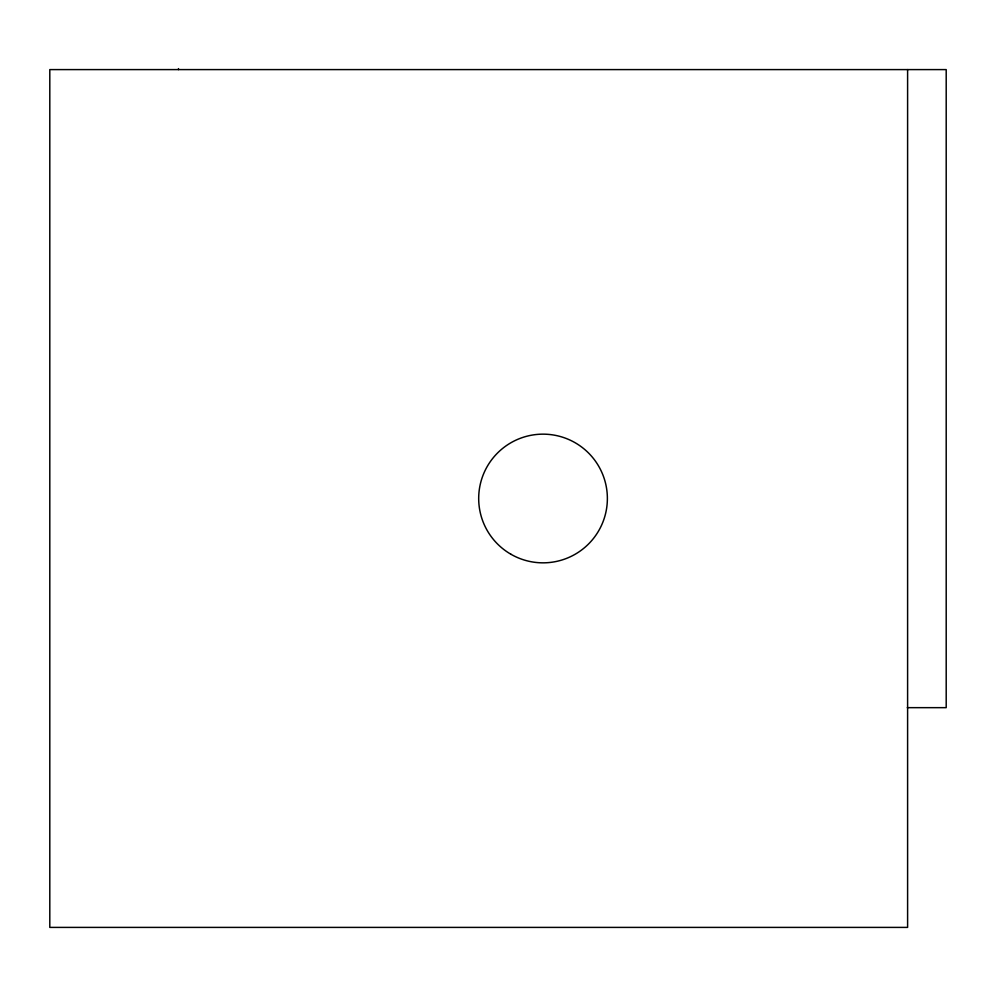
<?xml version="1.0" encoding="UTF-8"?>
<svg xmlns="http://www.w3.org/2000/svg" width="996" height="996" viewBox="0 0 996 996"><rect width="100%" height="100%" fill="white"/><g stroke="black" fill="none" stroke-linecap="round" stroke-linejoin="round"><path stroke-width="1.49" d="M907.294 707.658L946.2 707.658L946.2 69.596L49.8 69.596L49.8 927.401L907.605 927.401L907.605 69.596M178.471 68.6L178.471 69.596M510.861 554.212A64.329 64.329 0 0 0 607.373 498.498A64.329 64.329 0 0 0 510.861 442.784A64.329 64.329 0 0 0 510.861 554.212"/></g></svg>
